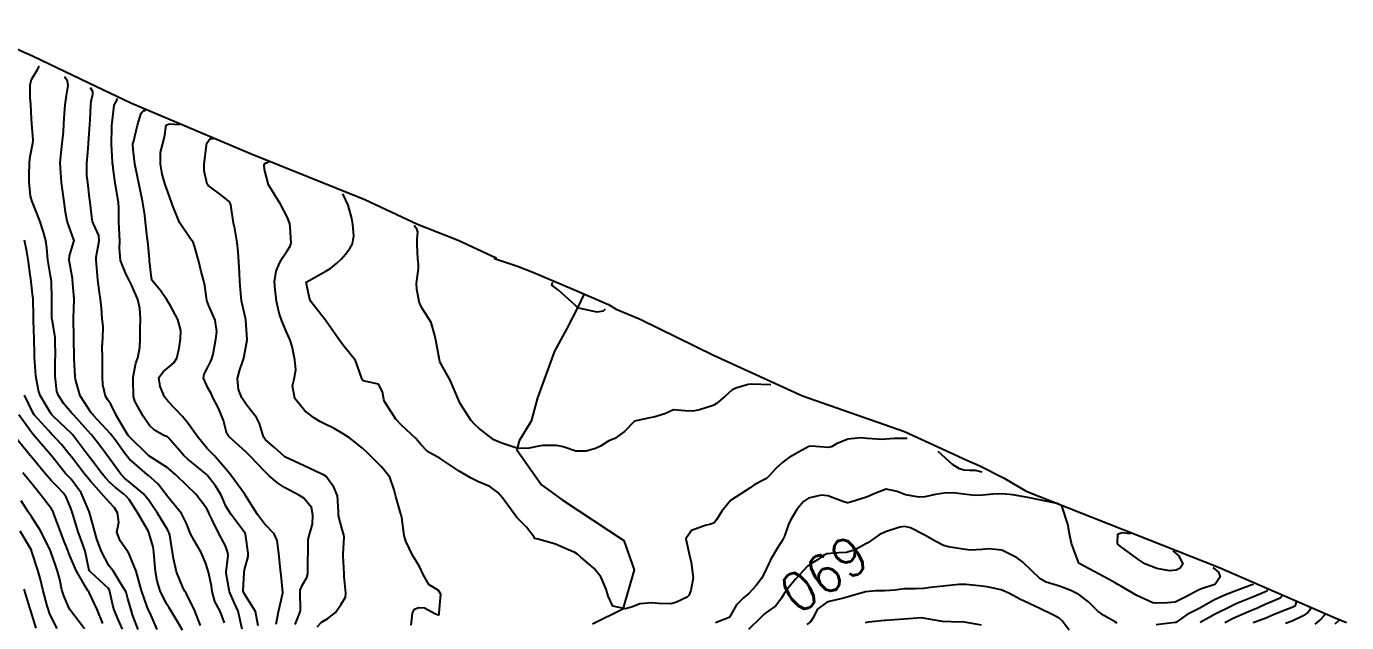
# Model space of a CAD drawing. Header units: metres. Extents: x 292545 to 299085, y 7450245 to 7463078.
# Drawn here: x 296296.6 to 296432.7, y 7461804.9 to 7461866.4 of the extents above; entities that cross this region are included whole.
import ezdxf
from ezdxf.enums import TextEntityAlignment as Align

# ---------------------------------------------------------------- set-up
doc = ezdxf.new("R2010")
doc.units = ezdxf.units.M
for name, color, linetype in [('Area', 45, 'Continuous'), ('Cotas', 45, 'Continuous'), ('Curvas de Nivel 1m', 11, 'Continuous'), ('Curvas de Nivel 5m', 15, 'Continuous'), ('Hidrografia', 140, 'Continuous')]:
    doc.layers.add(name, color=color, linetype=linetype)
doc.styles.add('Style-STANDARD', font='STANDARD.shx')

msp = doc.modelspace()

# ---------------------------------------------------------------- linework, layer by layer
at = {"layer": 'Area'}
msp.add_polyline3d([(296290.4, 7461866.39, 682.75), (296297.28, 7461863.31, 695.57), (296303.81, 7461860.18, 697.82), (296304.45, 7461859.87, 703.43), (296307.34, 7461858.52, 689.86), (296319.68, 7461853.28, 690.36), (296331.48, 7461848.55, 698.62), (296336.91, 7461845.99, 692.94), (296341.08, 7461844.34, 693.42), (296345, 7461842.54, 693.72), (296344.83, 7461842.46, 702.95), (296347.22, 7461841.66, 704.36), (296348.79, 7461841.05, 693.74), (296352.83, 7461839.35, 693.78), (296356.6, 7461837.72, 703.1), (296357.39, 7461837.23, 703.48), (296359.86, 7461836.2, 694.36), (296367.41, 7461832.49, 704.86), (296376.59, 7461828.3, 700.21), (296387.1, 7461824.64, 696.68), (296393.51, 7461821.66, 692.47), (296394.84, 7461821.1, 690.68), (296397.36, 7461819.82, 694.44), (296399.64, 7461818.49, 693.97), (296419.45, 7461810.63, 696.04), (296431.49, 7461805.43, 699.18), (296432.66, 7461804.92, 698.79)], dxfattribs=at)
at = {"layer": 'Curvas de Nivel 1m', "flags": 128}
for points, elevation in [([(296314.54, 7461804.62), (296313.94, 7461806.15), (296313.05, 7461807.95), (296312.97, 7461808.08), (296312.91, 7461808.16), (296312.76, 7461808.46), (296312.07, 7461810.17), (296311.74, 7461811.53), (296311.63, 7461812.17), (296311.37, 7461813.93), (296311.3, 7461814.18), (296311.13, 7461814.53), (296310.09, 7461816.2), (296309.72, 7461816.76), (296309.17, 7461817.59), (296308.64, 7461818.22), (296307.18, 7461819.43), (296306.74, 7461819.79), (296306.31, 7461820.24), (296305.22, 7461821.74), (296304.84, 7461822.26), (296304.15, 7461823.19), (296303.3, 7461824.28), (296303.24, 7461824.34), (296301.48, 7461826.3), (296301.28, 7461826.53), (296300.45, 7461827.47), (296299.88, 7461828.32), (296299.72, 7461828.75), (296299.55, 7461830.32), (296299.57, 7461832.09), (296299.58, 7461832.32), (296299.57, 7461834.11), (296299.55, 7461834.32), (296299.37, 7461835.38), (296299.23, 7461836.17), (296299.21, 7461836.32), (296299.21, 7461836.5), (296299.21, 7461838.32), (296299.16, 7461840.06), (296299.14, 7461840.32), (296299.07, 7461840.69), (296298.79, 7461842.33), (296298.69, 7461843.55), (296298.58, 7461844.33), (296298.34, 7461845.19), (296297.97, 7461846.34), (296297.52, 7461847.49), (296297.17, 7461848.35), (296297.01, 7461848.89), (296296.87, 7461850.36), (296296.89, 7461851.03), (296296.9, 7461852.36), (296296.96, 7461852.97), (296297.25, 7461854.35), (296297.28, 7461854.68), (296297.15, 7461856.35), (296297.12, 7461856.87), (296297.03, 7461858.36), (296296.99, 7461859.03), (296296.98, 7461860.36), (296297.12, 7461860.91), (296297.69, 7461861.88), (296297.86, 7461862.18), (296297.87, 7461862.26), (296297.85, 7461862.28)], 684), ([(296318.84, 7461804.26), (296318.4, 7461806.1), (296317.85, 7461807.3), (296317.51, 7461808.11), (296317.17, 7461810.01), (296317.17, 7461810.11), (296317.38, 7461811.83), (296317.36, 7461812.11), (296317.11, 7461812.83), (296316.67, 7461813.66), (296316.42, 7461814.12), (296315.75, 7461815.52), (296315.43, 7461816.14), (296315.35, 7461816.33), (296315.16, 7461816.73), (296314.06, 7461818.15), (296313.18, 7461818.99), (296311.98, 7461820.17), (296311.2, 7461820.85), (296309.48, 7461821.95), (296309.22, 7461822.12), (296309.11, 7461822.21), (296307.24, 7461824.05), (296307.09, 7461824.23), (296306.76, 7461824.73), (296305.88, 7461826.24), (296305.28, 7461827.43), (296304.96, 7461827.92), (296304.73, 7461828.26), (296304.47, 7461829.43), (296304.42, 7461830.26), (296304.44, 7461831.14), (296304.43, 7461832.26), (296304.39, 7461833.31), (296304.48, 7461834.26), (296304.51, 7461835.4), (296304.41, 7461836.26), (296304.32, 7461837.35), (296304.23, 7461838.27), (296304.11, 7461838.96), (296303.95, 7461840.27), (296303.83, 7461841.9), (296303.78, 7461842.28), (296303.79, 7461842.6), (296304.09, 7461844.27), (296304.06, 7461844.84), (296303.5, 7461846.05), (296303.4, 7461846.28), (296303.36, 7461846.43), (296303.15, 7461848.28), (296303.1, 7461848.72), (296302.91, 7461850.29), (296302.83, 7461851.01), (296302.83, 7461852.29), (296302.9, 7461852.97), (296302.98, 7461854.29), (296303.02, 7461854.88), (296303.12, 7461856.29), (296303.15, 7461856.77), (296303.22, 7461858.28), (296303.26, 7461858.67), (296303.43, 7461859.39), (296303.42, 7461859.69), (296303.21, 7461860.06)], 686), ([(296320.49, 7461804.59), (296320.19, 7461806.08), (296319.05, 7461807.93), (296318.96, 7461808.09), (296318.94, 7461808.21), (296319.02, 7461810.09), (296319.02, 7461810.14), (296319.08, 7461810.37), (296319.45, 7461811.74), (296319.45, 7461812.09), (296319.18, 7461814.03), (296319.16, 7461814.09), (296319.12, 7461814.15), (296317.65, 7461816.11), (296317.16, 7461816.94), (296316.8, 7461817.75), (296316.63, 7461818.12), (296316.09, 7461819.03), (296315.22, 7461820.14), (296315.19, 7461820.16), (296315.07, 7461820.27), (296313.22, 7461821.78), (296312.82, 7461822.16), (296311.24, 7461823.96), (296311.12, 7461824.06), (296310.82, 7461824.19), (296309.79, 7461824.75), (296309.26, 7461825.25), (296308.61, 7461826.22), (296307.75, 7461827.76), (296307.61, 7461828.23), (296307.59, 7461829.95), (296307.6, 7461830.23), (296307.88, 7461831.68), (296308.07, 7461832.22), (296308.29, 7461833.28), (296308.31, 7461834.22), (296308.31, 7461835.28), (296308.34, 7461836.22), (296308.29, 7461837.33), (296308.06, 7461838.22), (296307.43, 7461839.75), (296307.19, 7461840.23), (296306.86, 7461840.82), (296306.29, 7461842.24), (296306.17, 7461843.54), (296306.22, 7461844.24), (296306.16, 7461845.58), (296306.11, 7461846.24), (296306.11, 7461847.66), (296306.08, 7461848.24), (296305.78, 7461850.02), (296305.73, 7461850.25), (296305.57, 7461851.5), (296305.48, 7461852.16), (296305.47, 7461852.25), (296305.47, 7461852.36), (296305.37, 7461854.25), (296305.39, 7461856.02), (296305.4, 7461856.25), (296305.42, 7461856.46), (296305.62, 7461858.25), (296305.95, 7461858.82), (296305.9, 7461858.95)], 687), ([(296322.32, 7461804.75), (296322.56, 7461806.05), (296323.01, 7461808), (296323.02, 7461808.04), (296322.84, 7461809.81), (296322.81, 7461810.04), (296322.77, 7461810.35), (296322.6, 7461812.05), (296322.45, 7461813.39), (296322.12, 7461814.06), (296321.14, 7461815.1), (296320.39, 7461816.08), (296319.17, 7461818.04), (296319.14, 7461818.09), (296319.06, 7461818.21), (296317.66, 7461820.11), (296317.2, 7461820.67), (296315.96, 7461822.13), (296315.6, 7461822.51), (296315.23, 7461822.89), (296314.18, 7461824.15), (296313.26, 7461825.44), (296312.68, 7461826.17), (296311.28, 7461827.65), (296311.02, 7461827.91), (296310.83, 7461828.19), (296310.37, 7461829.26), (296310.24, 7461830.2), (296310.71, 7461830.8), (296311.33, 7461831.31), (296311.79, 7461831.72), (296312.08, 7461832.17), (296312.32, 7461833.2), (296312.46, 7461834.17), (296312.5, 7461835.04), (296312.21, 7461836.17), (296311.4, 7461837.64), (296311.06, 7461838.19), (296310.4, 7461839.17), (296309.53, 7461840.21), (296309.5, 7461840.27), (296309.44, 7461840.73), (296309.29, 7461842.21), (296309.28, 7461842.39), (296309.11, 7461844.21), (296309.05, 7461844.65), (296308.86, 7461846.22), (296308.79, 7461846.94), (296308.58, 7461848.21), (296308.4, 7461849.07), (296308.17, 7461850.22), (296308.06, 7461850.72), (296307.76, 7461852.23), (296307.59, 7461853.69), (296307.56, 7461854.23), (296307.56, 7461854.27), (296307.61, 7461854.45), (296308.05, 7461856.22), (296308.41, 7461857.44), (296308.65, 7461857.71), (296308.87, 7461857.72)], 688), ([(296324.3, 7461804.74), (296324.81, 7461806.02), (296324.84, 7461806.22), (296324.79, 7461808.02), (296324.82, 7461808.26), (296325.06, 7461808.83), (296325.5, 7461809.59), (296325.58, 7461810.01), (296325.61, 7461811.5), (296325.62, 7461812.01), (296325.64, 7461813.49), (296325.76, 7461814.01), (296326.07, 7461815.08), (296326.1, 7461816.01), (296325.96, 7461816.8), (296325.17, 7461817.76), (296324.74, 7461818.02), (296323.18, 7461818.87), (296322.46, 7461819.33), (296321.61, 7461820.06), (296321.2, 7461820.46), (296319.64, 7461822.09), (296319.23, 7461822.49), (296317.45, 7461824.11), (296317.25, 7461824.41), (296316.89, 7461825.75), (296316.77, 7461826.12), (296316.38, 7461827.02), (296315.82, 7461828.13), (296315.65, 7461828.49), (296315.3, 7461829.13), (296314.83, 7461830.14), (296314.91, 7461830.55), (296315.33, 7461831.32), (296315.59, 7461831.88), (296315.69, 7461832.13), (296315.83, 7461832.61), (296316.12, 7461834.13), (296316.2, 7461834.95), (296316.03, 7461836.12), (296315.4, 7461837.59), (296315.2, 7461838.13), (296314.98, 7461839.69), (296314.89, 7461840.14), (296314.57, 7461841.27), (296314.35, 7461842.15), (296313.91, 7461843.72), (296313.78, 7461844.16), (296313.65, 7461844.33), (296313.49, 7461844.49), (296312.38, 7461846.17), (296311.59, 7461848.13), (296311.57, 7461848.18), (296311.53, 7461848.26), (296310.86, 7461850.19), (296310.59, 7461851.17), (296310.41, 7461852.19), (296310.41, 7461853.37), (296310.6, 7461854.19), (296310.82, 7461854.98), (296311.01, 7461856.19), (296311.31, 7461856.34), (296312.37, 7461856.27)], 689), ([(296336.25, 7461804.65), (296336.39, 7461805.89), (296336.6, 7461806.32), (296337.04, 7461806.5), (296337.61, 7461806.44), (296338.7, 7461805.86), (296339.03, 7461805.72), (296339.13, 7461805.75), (296339.13, 7461805.85), (296339.14, 7461805.95), (296339.29, 7461807.85), (296339.06, 7461808.25), (296338.06, 7461808.86), (296337.47, 7461809.87), (296337.09, 7461810.7), (296336.38, 7461811.89), (296335.69, 7461813.33), (296335.52, 7461813.9), (296335.28, 7461815.76), (296335.25, 7461815.9), (296335.15, 7461816.23), (296334.66, 7461817.91), (296334.48, 7461818.6), (296334.03, 7461819.91), (296333.21, 7461820.94), (296332.21, 7461821.94), (296331.73, 7461822.44), (296331.23, 7461822.91), (296329.89, 7461823.96), (296329.25, 7461824.4), (296328.31, 7461824.92), (296327.26, 7461825.46), (296326.9, 7461825.63), (296326.27, 7461826), (296325.27, 7461826.76), (296324.26, 7461828.03), (296324.01, 7461829.33), (296324.18, 7461830.03), (296324.36, 7461831), (296324.27, 7461832.03), (296323.99, 7461833.4), (296323.77, 7461834.04), (296323.37, 7461834.97), (296322.92, 7461836.04), (296322.63, 7461836.81), (296322.36, 7461838.05), (296322.22, 7461839.25), (296322.17, 7461840.05), (296322.32, 7461841.17), (296322.7, 7461842.05), (296322.97, 7461842.53), (296323.47, 7461843.24), (296323.78, 7461843.73), (296323.88, 7461844.04), (296323.79, 7461845.74), (296323.75, 7461846.04), (296323.51, 7461846.69), (296322.78, 7461848.05), (296321.55, 7461850.06), (296321.14, 7461851.63), (296321.08, 7461852.07), (296321.16, 7461852.27), (296321.6, 7461852.46)], 691), ([(296387.35, 7461823.91), (296386.02, 7461823.91), (296384.77, 7461823.8), (296383.25, 7461823.91), (296382.61, 7461823.97), (296381.25, 7461823.85), (296380.08, 7461823.37), (296379.57, 7461823.04), (296379.24, 7461822.96), (296377.51, 7461823.13), (296377.24, 7461823.09), (296376.16, 7461822.48), (296375.22, 7461821.93), (296374.91, 7461821.74), (296374.52, 7461821.44), (296373.83, 7461820.82), (296373.2, 7461820.11), (296372.87, 7461819.78), (296372.26, 7461819.46), (296371.57, 7461819.08), (296371.19, 7461818.83), (296369.17, 7461817.5), (296368.27, 7461816.4), (296367.71, 7461815.51), (296367.46, 7461815.2), (296367.14, 7461815.07), (296366.56, 7461814.95), (296365.13, 7461814.43), (296364.57, 7461813.56), (296364.95, 7461811.71), (296365.01, 7461811.55), (296365.1, 7461811.16), (296365.3, 7461809.55), (296365.06, 7461808.24), (296364.87, 7461807.73), (296364.68, 7461807.55), (296363.59, 7461807.02), (296363.04, 7461806.87), (296361.74, 7461806.89), (296361.04, 7461806.97), (296359.8, 7461806.85), (296359.04, 7461806.54), (296358.33, 7461806.33), (296357.04, 7461806.63), (296356.55, 7461807.65), (296356.35, 7461808.36), (296355.8, 7461809.65), (296355.09, 7461810.52), (296353.73, 7461811.68), (296353.4, 7461811.98), (296353.11, 7461812.16), (296352.3, 7461812.51), (296351.12, 7461813.01), (296349.32, 7461813.53), (296349.12, 7461813.55), (296349, 7461813.61), (296348.91, 7461813.73), (296348.13, 7461814.75), (296347.14, 7461815.76), (296345.65, 7461817.78), (296345.18, 7461818.33), (296344.34, 7461818.95), (296343.19, 7461819.44), (296342.43, 7461819.82), (296341.2, 7461820.55), (296339.22, 7461821.85), (296337.94, 7461822.58), (296337.24, 7461823.27), (296336.71, 7461823.89), (296335.26, 7461825.29), (296334.66, 7461825.91), (296333.48, 7461827.72), (296333.42, 7461827.92), (296333.3, 7461828.72), (296332.87, 7461829.49), (296331.31, 7461829.86), (296331.23, 7461829.95), (296331.17, 7461830.09), (296330.51, 7461831.96), (296329.35, 7461833.39), (296328.91, 7461833.97), (296327.72, 7461835.64), (296327.48, 7461835.99), (296327.39, 7461836.13), (296325.92, 7461838.01), (296325.76, 7461838.36), (296325.43, 7461840.02), (296327.44, 7461841.17), (296327.96, 7461841.47), (296328.58, 7461841.98), (296329.03, 7461842.4), (296329.47, 7461842.91), (296329.94, 7461843.5), (296330.21, 7461843.96), (296330.33, 7461844.8), (296330.23, 7461845.96), (296330.12, 7461846.57), (296329.74, 7461847.97), (296329.19, 7461849.14)], 692), ([(296373.31, 7461829.45), (296371.28, 7461829.5), (296370.98, 7461829.48), (296369.69, 7461829.11), (296369.3, 7461828.88), (296368.57, 7461828.23), (296367.71, 7461827.52), (296367.45, 7461827.35), (296367.28, 7461827.27), (296365.96, 7461826.85), (296365.27, 7461826.72), (296364.48, 7461826.75), (296363.28, 7461826.85), (296362.39, 7461826.46), (296361.27, 7461826.1), (296360.83, 7461826.04), (296359.26, 7461825.69), (296359.22, 7461825.67), (296359.18, 7461825.62), (296358.24, 7461824.64), (296357.25, 7461823.92), (296357.05, 7461823.84), (296356.63, 7461823.65), (296355.77, 7461823.12), (296355.23, 7461822.87), (296354.29, 7461822.61), (296353.23, 7461822.61), (296351.91, 7461823.03), (296351.23, 7461823.18), (296349.79, 7461823.17), (296349.23, 7461823.09), (296348.4, 7461822.9), (296347.23, 7461822.86), (296345.58, 7461823.43), (296345.24, 7461823.57), (296344.76, 7461823.78), (296343.25, 7461824.93), (296342.81, 7461825.36), (296342.38, 7461825.81), (296341.29, 7461827.51), (296341.15, 7461827.83), (296341.07, 7461828.06), (296340.29, 7461829.84), (296339.33, 7461831.56), (296339.22, 7461831.74), (296339.19, 7461831.85), (296339.18, 7461832.01), (296338.81, 7461833.86), (296338.7, 7461834.52), (296338.29, 7461835.86), (296337.4, 7461837.27), (296337.11, 7461837.87), (296336.83, 7461839.28), (296336.8, 7461839.88), (296336.99, 7461841.42), (296336.99, 7461841.88), (296336.93, 7461842.41), (296336.86, 7461843.88), (296336.88, 7461844.48), (296336.93, 7461845.16), (296336.86, 7461845.43), (296336.54, 7461845.87)], 693), ([(296312.68, 7461804.16), (296312.21, 7461804.98), (296311.49, 7461806.18), (296311.31, 7461806.46), (296311.04, 7461806.85), (296310.37, 7461808.2), (296310.08, 7461809.19), (296309.89, 7461810.2), (296309.81, 7461810.92), (296309.72, 7461812.2), (296309.64, 7461812.74), (296309.2, 7461814.21), (296309.13, 7461814.39), (296308.06, 7461816.22), (296307.17, 7461817.6), (296306.88, 7461817.95), (296306.55, 7461818.24), (296305.77, 7461818.84), (296305.18, 7461819.38), (296304.77, 7461819.83), (296304.39, 7461820.26), (296303.22, 7461821.81), (296302.86, 7461822.28), (296301.73, 7461823.8), (296301.35, 7461824.3), (296301.24, 7461824.42), (296300.04, 7461825.54), (296299.27, 7461826.26), (296299.21, 7461826.33), (296299.07, 7461826.54), (296298.01, 7461828.34), (296297.82, 7461828.86), (296297.57, 7461830.35), (296297.41, 7461832.28), (296297.41, 7461832.35), (296297.41, 7461832.42), (296297.38, 7461834.35), (296297.38, 7461834.37), (296297.37, 7461834.86), (296297.33, 7461836.35), (296297.32, 7461836.41), (296297.27, 7461838.35), (296297.26, 7461838.51), (296297.05, 7461840.35), (296296.99, 7461840.8), (296296.77, 7461842.36), (296296.65, 7461843.18), (296296.4, 7461844.36)], 683), ([(296356.25, 7461837.22), (296356.02, 7461837.03), (296355.4, 7461836.93), (296354.77, 7461837.05), (296353.4, 7461837.39), (296353.25, 7461837.53), (296353.13, 7461837.68), (296351.43, 7461839.21), (296350.75, 7461839.72), (296350.79, 7461839.93), (296350.89, 7461839.93)], 694), ([(296310.08, 7461804.2), (296309.34, 7461805.89), (296309.19, 7461806.21), (296309.04, 7461806.55), (296308.44, 7461808.22), (296308.21, 7461809.08), (296307.9, 7461810.22), (296307.1, 7461812.15), (296307.06, 7461812.19), (296307.03, 7461812.23), (296306.24, 7461813.37), (296305.92, 7461814.25), (296306.11, 7461815.28), (296305.99, 7461816.25), (296305.66, 7461816.76), (296305.16, 7461817.29), (296304.31, 7461818.27), (296303.77, 7461818.86), (296303.19, 7461819.5), (296302.53, 7461820.29), (296301.22, 7461822.02), (296301.01, 7461822.3), (296300.19, 7461823.27), (296299.24, 7461824.31), (296299.22, 7461824.33), (296298.9, 7461824.68), (296297.38, 7461826.35), (296297.27, 7461826.51), (296296.38, 7461828.36)], 682), ([(296308.1, 7461804.22), (296307.52, 7461805.73), (296307.37, 7461806.23), (296307.04, 7461807.39), (296306.87, 7461808.05), (296306.78, 7461808.23), (296306.25, 7461809.06), (296305.52, 7461810.25), (296305.32, 7461810.49), (296305.09, 7461810.8), (296304.32, 7461812.27), (296303.85, 7461813.54), (296303.64, 7461814.27), (296303.15, 7461816.05), (296303.08, 7461816.28), (296303.05, 7461816.39), (296302.22, 7461818.29), (296301.19, 7461819.71), (296300.9, 7461820.01), (296300.63, 7461820.31), (296299.22, 7461822.07), (296299, 7461822.33), (296297.24, 7461824.35), (296295.82, 7461826.36)], 681), ([(296395.11, 7461820.43), (296394.42, 7461820.59), (296393.79, 7461820.62), (296393.21, 7461820.64), (296392.77, 7461820.77), (296392.05, 7461821.23), (296390.56, 7461822.58)], 692), ([(296304.46, 7461804.82), (296303.89, 7461806.27), (296303.05, 7461808.02), (296302.9, 7461808.28), (296302.65, 7461808.69), (296301.73, 7461810.29), (296301.1, 7461811.75), (296300.94, 7461812.14), (296300.88, 7461812.3), (296300.38, 7461813.57), (296300.09, 7461814.32), (296299.46, 7461816.02), (296299.35, 7461816.33), (296299.29, 7461816.46), (296299.16, 7461816.66), (296297.88, 7461818.34), (296297.18, 7461819.19), (296296.22, 7461820.36)], 679), ([(296403, 7461817.16), (296402.84, 7461817.2), (296399.81, 7461817.82), (296398.24, 7461818.09), (296397.18, 7461818.2), (296396.21, 7461818.15), (296395.18, 7461818.05), (296394.33, 7461818.04), (296393.18, 7461818.18), (296392.1, 7461818.3), (296391.18, 7461818.27), (296390.3, 7461818.12), (296389.17, 7461817.9), (296388.59, 7461817.85), (296387.18, 7461818.1), (296386.34, 7461818.45), (296385.19, 7461818.68), (296384.2, 7461818.31), (296383.18, 7461817.86), (296381.53, 7461817.35), (296381.25, 7461817.28), (296381.17, 7461817.28), (296380.85, 7461817.36), (296379.18, 7461817.98), (296378.51, 7461818.06), (296377.18, 7461817.75), (296376.69, 7461817.41), (296376, 7461816.58), (296375.3, 7461815.43), (296375.14, 7461815.05), (296374.71, 7461813.85), (296374.51, 7461813.44), (296373.97, 7461812.58), (296373.31, 7461811.45), (296373.24, 7461811.3), (296373.09, 7461810.95), (296372.6, 7461809.93), (296372.35, 7461809.46), (296371.79, 7461808.74), (296371.06, 7461807.93), (296370.51, 7461807.48), (296369.76, 7461806.77), (296369.07, 7461805.5), (296369.02, 7461805.46), (296367.62, 7461804.91)], 691), ([(296302.58, 7461804.28), (296301.03, 7461806.3), (296300.44, 7461807.7), (296300.25, 7461808.31), (296300.02, 7461809.37), (296299.77, 7461810.32), (296299.6, 7461810.83), (296299.1, 7461812.22), (296299.06, 7461812.33), (296299.03, 7461812.41), (296298.06, 7461814.34), (296297.14, 7461815.79), (296296.76, 7461816.35), (296296.06, 7461817.47)], 678), ([(296418.86, 7461810.6), (296419.45, 7461810.11), (296419.62, 7461809.63), (296419.16, 7461808.91), (296419.11, 7461808.88), (296419.07, 7461808.87), (296417.61, 7461808.38), (296417.06, 7461808.11), (296416.29, 7461807.7), (296415.04, 7461807.06), (296414.97, 7461807.03), (296414.2, 7461806.96), (296413.04, 7461806.92), (296412.69, 7461806.98), (296411.05, 7461807.73), (296409.44, 7461808.64), (296409.07, 7461808.87), (296408.81, 7461809.02), (296407.68, 7461809.64), (296407.08, 7461809.94), (296405.17, 7461810.99), (296405.09, 7461811.04), (296405.07, 7461811.05), (296405.05, 7461811.07), (296405.01, 7461811.16), (296404.3, 7461813.08), (296404.11, 7461814.06), (296403.93, 7461815.09), (296403.3, 7461816.95), (296403.28, 7461817.03), (296403.3, 7461817.03)], 691), ([(296299.77, 7461804.32), (296299.02, 7461805.78), (296298.82, 7461806.33), (296298.73, 7461806.64), (296298.28, 7461808.34), (296298.03, 7461809.38), (296297.77, 7461810.34), (296297.13, 7461812.32), (296297.12, 7461812.35), (296297.1, 7461812.39), (296295.94, 7461814.36)], 677), ([(296414.73, 7461812.31), (296415.38, 7461811.81), (296415.78, 7461810.94), (296415.49, 7461810.54), (296415.09, 7461810.33), (296414.41, 7461810.28), (296413.09, 7461810.5), (296411.87, 7461810.99), (296411.1, 7461811.49), (296409.33, 7461812.81), (296409.12, 7461812.97), (296409.08, 7461813.02), (296409.05, 7461813.1), (296409.08, 7461814.05), (296409.5, 7461814.23), (296410.37, 7461814.12)], 692), ([(296297.6, 7461804.34), (296297.03, 7461806.13), (296296.96, 7461806.35), (296296.93, 7461806.45), (296296.36, 7461808.36)], 676), ([(296404.07, 7461804.14), (296403.35, 7461805.1), (296403.03, 7461805.37), (296402.46, 7461805.68), (296401.04, 7461806.38), (296399.42, 7461807.14), (296399.05, 7461807.31), (296397.85, 7461807.95), (296397.06, 7461808.31), (296395.62, 7461808.63), (296395.07, 7461808.69), (296393.44, 7461808.84), (296393.07, 7461808.86), (296392.69, 7461808.84), (296391.07, 7461808.69), (296389.78, 7461808.54), (296389.06, 7461808.45), (296388.2, 7461808.41), (296387.06, 7461808.4), (296386.08, 7461808.28), (296385.06, 7461808.2), (296384.17, 7461808.21), (296383.06, 7461808.11), (296381.29, 7461807.59), (296381.05, 7461807.51), (296380.94, 7461807.47), (296380.52, 7461807.37), (296379.32, 7461807.1), (296379.05, 7461807.01), (296378.12, 7461806.31), (296377.64, 7461805.39), (296377.39, 7461805.02), (296377.02, 7461804.73)], 689), ([(296424.51, 7461808.26), (296424.43, 7461808.16), (296423.96, 7461807.95), (296423.05, 7461807.59), (296422.54, 7461807.38), (296421.33, 7461806.88), (296421.13, 7461806.79), (296421.04, 7461806.75), (296420.78, 7461806.63), (296419.03, 7461805.75), (296418.48, 7461805.46), (296417.55, 7461804.92)], 689), ([(296425.98, 7461807.65), (296425.81, 7461807.45), (296424.86, 7461807.03), (296424.41, 7461806.85), (296423.47, 7461806.43), (296423.04, 7461806.24), (296422.07, 7461805.84), (296421.03, 7461805.37), (296420.1, 7461804.89)], 688), ([(296427.46, 7461807.04), (296427.36, 7461806.7), (296427.34, 7461806.66), (296427.25, 7461806.6), (296427.04, 7461806.5), (296426.49, 7461806.27), (296425.03, 7461805.68), (296424.44, 7461805.43), (296423.02, 7461804.89)], 687), ([(296428.93, 7461806.43), (296428.84, 7461806.19), (296428.66, 7461805.98), (296428.19, 7461805.64), (296427.03, 7461805.07), (296426.37, 7461804.82)], 686), ([(296395.02, 7461804.67), (296393.26, 7461804.97), (296393.02, 7461804.99), (296392.79, 7461804.98), (296391.02, 7461805.03), (296389.81, 7461805.25), (296389.03, 7461805.4), (296388.88, 7461805.41), (296387.02, 7461805.29), (296385.18, 7461805.15), (296385.02, 7461805.14), (296383.38, 7461804.97), (296383.02, 7461804.9)], 688), ([(296431.87, 7461805.22), (296431.84, 7461805.15), (296431.44, 7461804.76)], 684)]:
    msp.add_lwpolyline(points, dxfattribs=dict(at, elevation=elevation))
at = {"layer": 'Curvas de Nivel 5m', "flags": 128}
for points, elevation in [([(296317.01, 7461804.9), (296316.57, 7461806.12), (296316.02, 7461807.1), (296315.74, 7461808.13), (296315.65, 7461808.72), (296315.34, 7461810.14), (296315.09, 7461811.01), (296314.59, 7461812.15), (296313.89, 7461813.38), (296313.48, 7461814.16), (296313.14, 7461815.06), (296312.59, 7461816.17), (296311.17, 7461817.89), (296311.04, 7461818.05), (296310.95, 7461818.18), (296310.17, 7461819.18), (296309.19, 7461820.08), (296309.03, 7461820.21), (296307.22, 7461821.77), (296306.82, 7461822.23), (296305.73, 7461823.76), (296305.37, 7461824.25), (296305.25, 7461824.4), (296303.51, 7461826.28), (296303.4, 7461826.4), (296303.28, 7461826.54), (296302.13, 7461828.29), (296301.64, 7461829.97), (296301.61, 7461830.3), (296301.51, 7461832.13), (296301.51, 7461832.3), (296301.48, 7461834.18), (296301.48, 7461834.3), (296301.44, 7461836.24), (296301.45, 7461836.3), (296301.51, 7461838.2), (296301.51, 7461838.3), (296301.42, 7461839.46), (296301.35, 7461840.3), (296301.34, 7461840.39), (296301.01, 7461842.3), (296301.02, 7461842.75), (296301.48, 7461844.21), (296301.51, 7461844.28), (296301.51, 7461844.3), (296301.48, 7461844.37), (296300.8, 7461846.31), (296300.61, 7461847.22), (296300.47, 7461848.31), (296300.31, 7461849.55), (296300.22, 7461850.31), (296300.09, 7461851.8), (296300.07, 7461852.32), (296300.21, 7461853.7), (296300.29, 7461854.31), (296300.4, 7461855.52), (296300.46, 7461856.31), (296300.53, 7461857.42), (296300.59, 7461858.31), (296300.71, 7461859.26), (296300.9, 7461860.31), (296300.82, 7461860.74), (296300.53, 7461861.17)], 685), ([(296326.54, 7461804.48), (296327.02, 7461804.98), (296327.66, 7461805.36), (296328.44, 7461805.98), (296329.04, 7461806.83), (296329.46, 7461807.56), (296329.5, 7461807.97), (296329.35, 7461809.69), (296329.33, 7461809.97), (296329.25, 7461811.82), (296329.25, 7461811.97), (296329.35, 7461813.74), (296329.32, 7461813.97), (296329.13, 7461814.52), (296328.76, 7461815.97), (296328.76, 7461816.37), (296328.66, 7461817.98), (296328.28, 7461818.88), (296327.48, 7461819.99), (296327.2, 7461820.16), (296326.91, 7461820.28), (296325.21, 7461821.07), (296323.28, 7461821.98), (296323.22, 7461822.01), (296323.19, 7461822.04), (296322.16, 7461822.99), (296321.24, 7461823.75), (296321.02, 7461824.07), (296320.62, 7461825.44), (296320.31, 7461826.07), (296319.28, 7461827.37), (296318.79, 7461828.1), (296318.45, 7461828.95), (296318.36, 7461830.1), (296318.54, 7461830.88), (296318.97, 7461832.09), (296319.05, 7461832.39), (296319.33, 7461834.09), (296319.33, 7461834.12), (296319.2, 7461836.09), (296319.17, 7461836.31), (296318.76, 7461838.1), (296318.68, 7461838.84), (296318.59, 7461840.1), (296318.56, 7461840.98), (296318.5, 7461842.1), (296318.42, 7461843.15), (296318.31, 7461844.1), (296318.06, 7461845.55), (296317.95, 7461846.11), (296317.65, 7461847.99), (296317.62, 7461848.11), (296317.53, 7461848.29), (296316.63, 7461849.04), (296315.55, 7461849.83), (296315.37, 7461849.95), (296315.23, 7461850.13), (296314.91, 7461851.48), (296314.91, 7461852.14), (296314.99, 7461852.73), (296315.15, 7461854.14), (296315.18, 7461854.35), (296315.54, 7461854.82), (296315.88, 7461854.82)], 690), ([(296306.48, 7461804.24), (296306.08, 7461805.18), (296305.65, 7461806.25), (296305.51, 7461806.72), (296305.15, 7461808.26), (296305.06, 7461808.43), (296303.28, 7461810.08), (296303.08, 7461810.26), (296303.07, 7461810.28), (296303.07, 7461810.3), (296302.64, 7461812.28), (296302.42, 7461812.98), (296301.93, 7461814.29), (296301.36, 7461816.09), (296301.29, 7461816.3), (296301.16, 7461816.71), (296300.7, 7461817.84), (296300.38, 7461818.31), (296299.78, 7461818.92), (296299.19, 7461819.54), (296298.49, 7461820.34), (296297.22, 7461821.86), (296296.82, 7461822.35), (296295.24, 7461824.32)], 680), ([(296409.02, 7461804.87), (296408.75, 7461805.03), (296407.64, 7461805.65), (296407.03, 7461806.12), (296406.06, 7461807.06), (296405.06, 7461807.81), (296404.23, 7461808.25), (296403.07, 7461808.69), (296401.7, 7461809.11), (296401.08, 7461809.43), (296399.28, 7461811.14), (296399.1, 7461811.3), (296398.62, 7461811.63), (296397.11, 7461812.39), (296395.77, 7461812.53), (296395.11, 7461812.46), (296393.91, 7461812.4), (296393.11, 7461812.48), (296391.62, 7461812.72), (296391.12, 7461812.87), (296390.38, 7461813.25), (296389.13, 7461813.97), (296387.7, 7461814.71), (296387.14, 7461814.85), (296386.6, 7461814.75), (296385.13, 7461814.27), (296384.48, 7461813.97), (296383.55, 7461813.33), (296383.3, 7461813.15), (296383.12, 7461813.04), (296382.02, 7461812.43), (296381.1, 7461812.16), (296380.34, 7461812.13), (296379.1, 7461812), (296378.68, 7461811.8), (296378.12, 7461811.39), (296377.47, 7461811.02), (296377.09, 7461810.73), (296375.84, 7461809.42), (296375.06, 7461808.44), (296374.64, 7461807.85), (296374.41, 7461807.44), (296373.84, 7461806.64), (296373.03, 7461806.1), (296372.65, 7461805.83), (296372.28, 7461805.46), (296371.01, 7461804.22)], 690), ([(296422.99, 7461808.89), (296422.98, 7461808.86), (296421.61, 7461808.33), (296421.06, 7461808.13), (296420.16, 7461807.79), (296419.05, 7461807.27), (296418.81, 7461807.14), (296418.43, 7461806.92), (296417.54, 7461806.42), (296417.04, 7461806.17), (296416.21, 7461805.76), (296415.05, 7461804.95), (296415, 7461804.93), (296413.02, 7461804.69)], 690), ([(296430.4, 7461805.82), (296430.33, 7461805.67), (296430, 7461805.29), (296429.37, 7461804.78)], 685)]:
    msp.add_lwpolyline(points, dxfattribs=dict(at, elevation=elevation))
at = {"layer": 'Hidrografia', "elevation": 696.82}
msp.add_lwpolyline([(296354.06, 7461838.82), (296353.4, 7461837.39), (296352.26, 7461835.16), (296351.02, 7461832.91), (296349.27, 7461828.08), (296348.61, 7461825.7), (296347.38, 7461823.65), (296347.13, 7461822.75), (296349.68, 7461819.13), (296351.82, 7461817.57), (296358.15, 7461813.39), (296359.22, 7461810.35), (296358.07, 7461806.32), (296354.94, 7461804.77)], dxfattribs=at)

# ---------------------------------------------------------------- texts
at = {"layer": 'Cotas', "style": 'Style-STANDARD'}
msp.add_text('690', height=4, rotation=214.2226, dxfattribs=at).set_placement((296378.82, 7461809.95, 690), align=Align.MIDDLE_CENTER)

doc.saveas('drawing.dxf')
